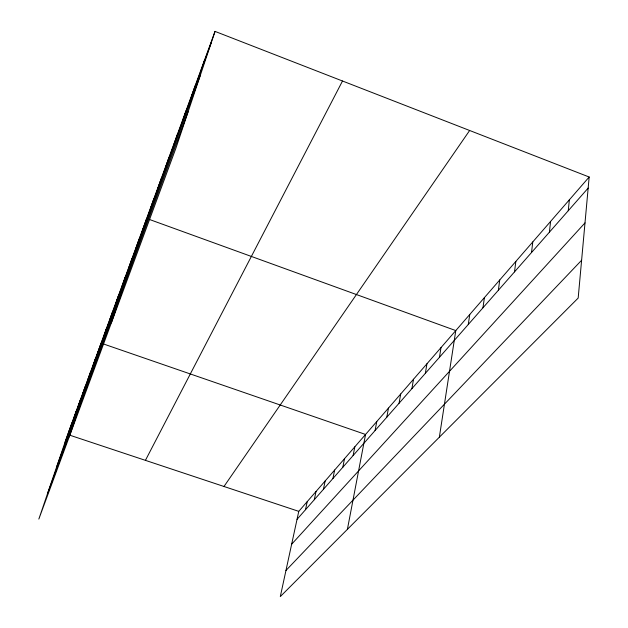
<?xml version="1.0" encoding="UTF-8"?>
<svg xmlns="http://www.w3.org/2000/svg" width="628" height="628" viewBox="0 0 628 628"><rect width="100%" height="100%" fill="white"/><g stroke="black" fill="none" stroke-linecap="round" stroke-linejoin="round"><path stroke-width="0.94" d="M589.166 177.01L578.176 298.065L280.3 596.6L298.771 511.357L589.166 177.01L215.035 31.4L67.698 434.505L38.834 519.081L175.934 148.122L215.035 31.4M568.261 210.725L569.361 199.814M549.406 232.179L550.591 221.425M531.516 252.535L532.78 241.937M514.52 271.869L515.847 261.421M498.357 290.262L499.739 279.97M482.963 307.783L484.4 297.641M468.284 324.488L469.76 314.487M439.357 437.198L455.787 330.579L149.37 219.447M439.451 357.293L441.005 347.598M425.344 373.346L426.93 363.8M411.897 388.654L413.514 379.249M399.063 403.255L400.703 393.991M386.809 417.196L388.465 408.082M375.089 430.533L376.769 421.561M347.394 529.365L365.559 434.458L102.906 343.775M353.117 455.528L354.828 446.822M342.817 467.256L344.529 458.675M332.919 478.512L334.646 470.058M323.42 489.322L325.147 480.993M314.29 499.715L316.017 491.504M305.498 509.716L307.233 501.615M182.528 121.157L185.982 110.889M191.642 96.233L195.135 85.84M201.282 69.904L204.806 59.385M111.313 322.98L146.662 218.466M150.469 208.786L153.766 199.021M157.887 188.51L161.231 178.619M165.682 167.205L169.065 157.181M173.885 144.778L177.3 134.635M92.771 366.493L95.699 357.889M69.206 436.907L101.084 343.155M103.706 336.592L106.713 327.745M109.562 320.61L112.608 311.637M115.685 303.866L118.778 294.76M122.107 286.305L125.239 277.066M128.85 267.873L132.029 258.501M135.938 248.5L139.157 238.993M69.174 431.004L71.906 422.982M73.515 419.127L76.286 410.995M78.037 406.771L80.847 398.529M82.747 393.905L85.589 385.545M87.653 380.49L90.542 372.012M64.99 442.418L211.479 42.037M56.575 467.083L200.246 75.548M47.689 493.137L188.172 111.588M145.429 460.355L342.503 81.012M223.984 486.48L469.642 130.491M297.044 519.34L588.161 188.078M291.651 544.217L584.998 222.901M285.96 570.475L581.606 260.267M69.496 435.102L298.771 511.357"/></g></svg>
